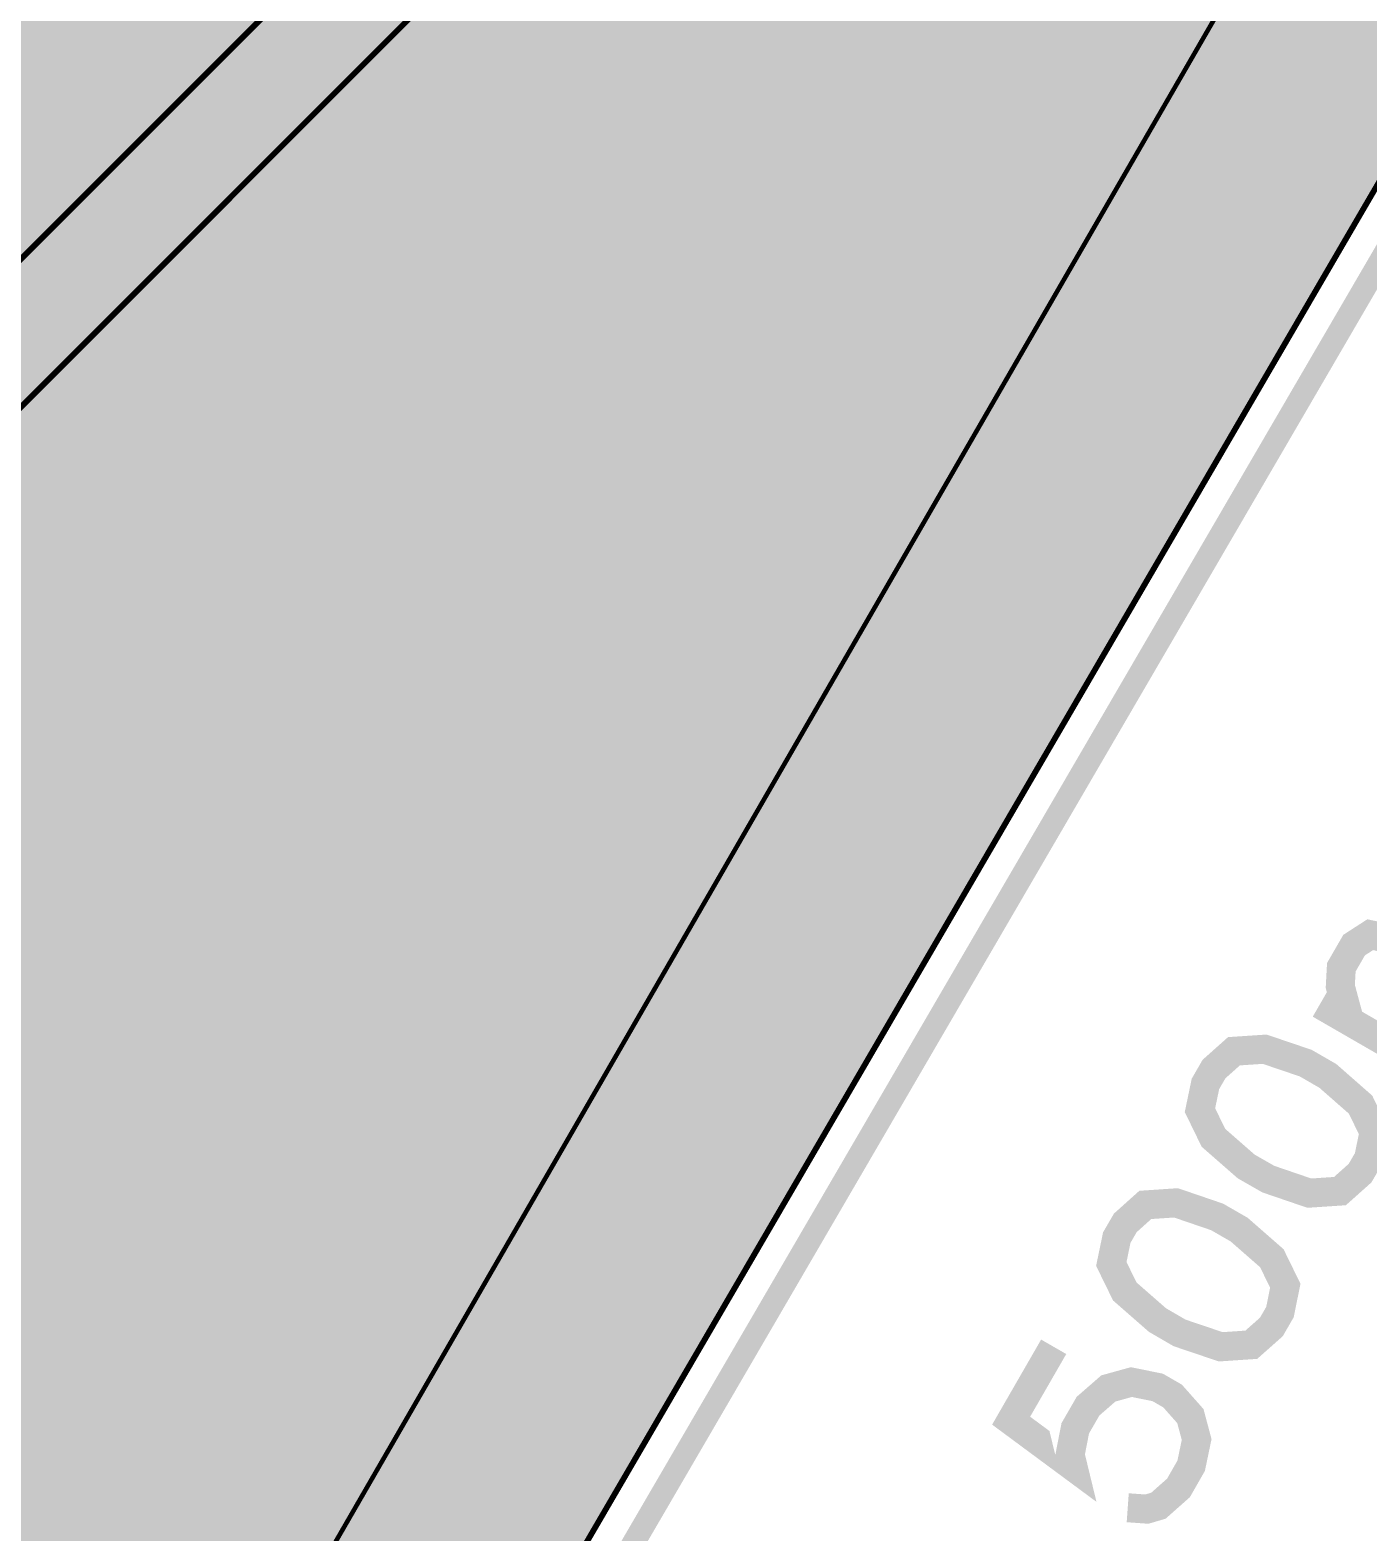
# Model space of a CAD drawing. Header units: millimetres. Extents: x 128 to 251, y -73 to 33.
# Drawn here: x 222.32 to 234.05, y -35.28 to -22.12 of the extents above; entities that cross this region are included whole.
import ezdxf

# ---------------------------------------------------------------- set-up
doc = ezdxf.new("R2010")
doc.units = ezdxf.units.MM
doc.header["$MEASUREMENT"] = 0
for name, color, linetype, true_color in [('Board-Outline-Layer', 7, 'Continuous', 0xff00ff), ('Bottom-Layer', 7, 'Continuous', 0x0000ff), ('Bottom-Silkscreen-Layer', 7, 'Continuous', 0x66cc33), ('Document-Layer', 7, 'Continuous', 0xffffff), ('F.Courtyard', 7, 'Continuous', 0x022880), ('Top-Layer', 7, 'Continuous', 0xff0000), ('Top-Silkscreen-Layer', 7, 'Continuous', 0xffcc00)]:
    doc.layers.add(name, color=color, linetype=linetype, true_color=true_color)

msp = doc.modelspace()

# ---------------------------------------------------------------- hatches: boundary and pattern name
at = {"layer": 'Bottom-Layer'}
msp.add_hatch(color=256, dxfattribs=at).paths.add_polyline_path([(139.908, 21.105), (140.301, 21.105), (139.878, 20.881), (139.56, 20.524), (139.385, 20.08), (139.375, 19.602), (139.531, 19.15), (139.833, 18.78), (140.246, 18.538), (140.716, 18.454), (141.187, 18.538), (141.599, 18.78), (141.902, 19.15), (142.058, 19.602), (142.048, 20.08), (141.873, 20.524), (141.554, 20.881), (141.132, 21.105), (163.541, 21.105), (163.584, 21.107), (163.626, 21.115), (163.864, 21.098), (164.047, 20.945), (164.108, 20.714), (164.107, 20.705), (164.107, 20.695), (164.107, 15.941), (164.15, 15.447), (164.358, 14.996), (164.707, 14.641), (165.154, 14.426), (165.648, 14.374), (166.475, 14.374), (166.293, 14.159), (166.228, 13.885), (166.228, 12.785), (166.31, 12.481), (166.532, 12.258), (166.836, 12.177), (167.936, 12.177), (168.24, 12.258), (168.463, 12.481), (168.544, 12.785), (168.544, 13.885), (168.479, 14.159), (168.298, 14.374), (185.166, 14.376), (185.189, 14.374), (185.213, 14.374), (185.291, 14.376), (185.771, 14.283), (186.183, 14.018), (186.468, 13.621), (186.586, 13.147), (186.586, 10.433), (186.577, 9.929), (186.723, 9.445), (187.009, 9.03), (187.408, 8.722), (187.883, 8.55), (188.387, 8.532), (203.241, 8.641), (202.829, 8.401), (202.526, 8.035), (202.368, 7.586), (202.375, 7.11), (202.545, 6.665), (202.858, 6.307), (203.276, 6.079), (203.747, 6.008), (204.213, 6.105), (204.617, 6.356), (204.909, 6.732), (205.054, 7.185), (205.034, 7.66), (204.851, 8.1), (204.528, 8.449), (204.104, 8.665), (204.634, 8.898), (205.079, 9.268), (205.405, 9.747), (205.585, 10.297), (205.589, 10.327), (205.59, 10.358), (205.591, 13.287), (205.714, 13.592), (205.933, 13.837), (206.223, 13.993), (230.64, 13.993), (230.657, 13.993), (230.674, 13.995), (231.034, 13.948), (231.338, 13.746), (231.522, 13.432), (231.549, 13.07), (231.545, 13.043), (231.544, 13.017), (231.544, -4.89), (231.561, -5.618), (231.753, -6.32), (232.11, -6.955), (232.609, -7.485), (233.221, -7.879), (236.511, -9.687), (236.878, -10.054), (236.878, -18.76), (220.036, -47.654), (220, -47.741), (219.987, -47.835), (219.987, -49.818), (205.252, -65.512), (204.899, -65.718), (204.522, -65.877), (204.798, -65.5), (204.931, -65.051), (204.903, -64.585), (204.719, -64.155), (204.399, -63.813), (203.983, -63.6), (203.519, -63.54), (203.063, -63.642), (202.668, -63.892), (202.381, -64.262), (202.237, -64.706), (202.252, -65.174), (202.424, -65.608), (202.734, -65.959), (202.032, -65.693), (201.412, -65.269), (190.417, -54.469), (189.885, -54.039), (189.272, -53.734), (188.608, -53.57), (187.924, -53.554), (187.252, -53.686), (186.626, -53.961), (186.074, -54.365), (186.07, -54.368), (186.067, -54.372), (179.529, -60.687), (178.91, -61.051), (178.228, -61.276), (177.513, -61.353), (176.799, -61.277), (176.116, -61.053), (175.496, -60.689), (163.679, -48.655), (163.279, -48.335), (162.795, -48.168), (162.283, -48.173), (161.802, -48.349), (161.408, -48.677), (161.394, -48.695), (161.382, -48.713), (159.334, -51.863), (159.102, -52.068), (158.808, -52.169), (158.498, -52.15), (158.218, -52.014), (158.204, -52.004), (158.19, -51.995), (143.718, -43.141), (143.28, -42.7), (142.939, -42.181), (142.708, -41.604), (142.597, -40.993), (142.597, -40.989), (142.597, -40.985), (141.856, -33.79), (142.235, -34.091), (142.696, -34.239), (143.179, -34.217), (143.624, -34.026), (143.974, -33.692), (144.184, -33.256), (144.228, -32.774), (144.1, -32.307), (143.817, -31.914), (143.414, -31.646), (142.942, -31.537), (142.462, -31.599), (142.035, -31.826), (141.714, -32.189), (141.714, -31.591), (141.709, -30.467), (141.709, -2.111), (141.701, -2.033), (141.676, -1.959), (141.427, -1.592), (141.077, -1.321), (140.661, -1.172), (140.629, -1.168), (140.597, -1.166), (139.838, -1.166), (139.818, -1.167), (139.797, -1.168), (139.527, -1.118), (139.336, -0.921), (139.292, -0.649), (139.295, -0.624), (139.296, -0.598), (139.293, 20.608), (139.376, 20.878), (139.588, 21.063), (139.867, 21.107), (139.887, 21.106)])
at = {"layer": 'Bottom-Silkscreen-Layer'}
for points in [[(222.522, -17.078), (222.551, -17.087), (222.604, -17.104), (222.657, -17.122), (222.712, -17.155), (222.767, -17.189), (222.817, -17.235), (222.866, -17.281), (222.898, -17.329), (222.929, -17.377), (222.949, -17.425), (222.969, -17.473), (222.98, -17.514), (222.991, -17.556), (222.991, -17.622), (222.991, -17.687), (222.971, -17.754), (222.951, -17.822), (222.92, -17.879), (222.889, -17.936), (222.812, -18.006), (222.735, -18.077), (222.677, -18.106), (222.619, -18.136), (222.611, -18.145), (222.604, -18.154), (222.604, -18.654), (222.604, -19.155), (222.626, -19.162), (222.648, -19.169), (222.706, -19.175), (222.764, -19.181), (222.86, -19.199), (222.957, -19.217), (223.025, -19.234), (223.092, -19.251), (223.16, -19.272), (223.228, -19.293), (223.28, -19.311), (223.332, -19.33), (223.377, -19.348), (223.421, -19.365), (223.474, -19.389), (223.527, -19.413), (223.585, -19.442), (223.643, -19.471), (223.723, -19.518), (223.803, -19.564), (223.868, -19.61), (223.933, -19.655), (223.991, -19.701), (224.049, -19.747), (224.108, -19.798), (224.166, -19.849), (224.234, -19.919), (224.303, -19.988), (224.37, -20.071), (224.438, -20.154), (224.456, -20.182), (224.474, -20.21), (224.498, -20.219), (224.523, -20.228), (224.62, -20.246), (224.717, -20.264), (224.758, -20.273), (224.799, -20.281), (224.84, -20.289), (224.881, -20.297), (224.927, -20.307), (224.973, -20.316), (225.014, -20.324), (225.055, -20.333), (225.108, -20.343), (225.161, -20.353), (225.205, -20.361), (225.248, -20.37), (225.289, -20.378), (225.331, -20.386), (225.372, -20.394), (225.413, -20.403), (225.683, -20.456), (225.954, -20.509), (225.993, -20.517), (226.032, -20.524), (226.077, -20.534), (226.123, -20.543), (226.164, -20.551), (226.206, -20.56), (226.235, -20.565), (226.264, -20.57), (226.305, -20.579), (226.346, -20.587), (226.387, -20.595), (226.428, -20.603), (226.457, -20.609), (226.486, -20.614), (226.527, -20.622), (226.568, -20.63), (226.609, -20.639), (226.65, -20.647), (226.921, -20.7), (227.192, -20.753), (227.235, -20.762), (227.279, -20.771), (227.322, -20.78), (227.366, -20.789), (227.404, -20.797), (227.443, -20.804), (227.477, -20.81), (227.511, -20.816), (227.545, -20.823), (227.579, -20.83), (227.632, -20.84), (227.685, -20.851), (227.726, -20.859), (227.767, -20.866), (227.811, -20.875), (227.854, -20.884), (227.895, -20.892), (227.936, -20.9), (227.965, -20.906), (227.994, -20.911), (228.038, -20.92), (228.081, -20.929), (228.125, -20.937), (228.168, -20.946), (228.207, -20.954), (228.246, -20.962), (228.516, -21.015), (228.787, -21.068), (228.828, -21.076), (228.869, -21.085), (228.91, -21.093), (228.951, -21.101), (229.005, -21.111), (229.058, -21.121), (229.088, -21.129), (229.117, -21.137), (229.135, -21.137), (229.153, -21.137), (229.183, -21.145), (229.213, -21.153), (229.263, -21.163), (229.314, -21.172), (229.362, -21.182), (229.411, -21.193), (229.411, -21.199), (229.411, -21.205), (229.336, -21.223), (229.261, -21.241), (228.98, -21.303), (228.7, -21.365), (228.664, -21.373), (228.628, -21.382), (228.589, -21.39), (228.55, -21.399), (228.514, -21.408), (228.478, -21.416), (228.12, -21.495), (227.762, -21.574), (227.724, -21.584), (227.685, -21.593), (227.651, -21.6), (227.617, -21.608), (227.361, -21.665), (227.105, -21.721), (226.766, -21.796), (226.428, -21.871), (226.392, -21.88), (226.355, -21.888), (226.319, -21.896), (226.283, -21.904), (226.244, -21.913), (226.206, -21.923), (225.848, -22.002), (225.49, -22.081), (225.454, -22.089), (225.418, -22.098), (225.381, -22.106), (225.345, -22.115), (225.224, -22.141), (225.103, -22.167), (224.77, -22.242), (224.436, -22.317), (224.398, -22.325), (224.359, -22.332), (224.257, -22.355), (224.156, -22.378), (224.122, -22.386), (224.088, -22.393), (224.049, -22.403), (224.011, -22.412), (223.653, -22.491), (223.295, -22.57), (223.261, -22.578), (223.228, -22.586), (223.179, -22.596), (223.131, -22.607), (223.102, -22.614), (223.073, -22.622), (222.952, -22.647), (222.831, -22.673), (222.728, -22.696), (222.624, -22.719), (222.539, -22.732), (222.454, -22.744), (222.309, -22.75), (222.164, -22.755), (222.05, -22.745), (221.936, -22.735), (221.842, -22.718), (221.748, -22.701), (221.714, -22.692), (221.681, -22.682), (221.642, -22.675), (221.603, -22.667), (221.449, -22.631), (221.294, -22.594), (221.258, -22.586), (221.221, -22.578), (221.185, -22.57), (221.149, -22.563), (220.999, -22.527), (220.849, -22.492), (220.694, -22.456), (220.54, -22.419), (220.506, -22.412), (220.472, -22.405), (220.433, -22.395), (220.395, -22.386), (220.356, -22.378), (220.317, -22.37), (220.24, -22.351), (220.163, -22.332), (220.129, -22.325), (220.095, -22.318), (219.943, -22.282), (219.79, -22.246), (219.638, -22.21), (219.486, -22.174), (219.452, -22.167), (219.418, -22.161), (219.263, -22.124), (219.109, -22.088), (219.07, -22.08), (219.031, -22.072), (218.973, -22.058), (218.915, -22.044), (218.785, -22.014), (218.654, -21.983), (218.466, -21.939), (218.277, -21.895), (218.243, -21.887), (218.21, -21.879), (218.171, -21.871), (218.132, -21.863), (218.055, -21.845), (217.978, -21.826), (217.944, -21.819), (217.91, -21.812), (217.741, -21.772), (217.571, -21.732), (217.397, -21.691), (217.223, -21.651), (217.19, -21.644), (217.156, -21.637), (216.948, -21.588), (216.74, -21.54), (216.605, -21.508), (216.469, -21.476), (216.281, -21.433), (216.092, -21.389), (216.056, -21.381), (216.02, -21.373), (215.983, -21.365), (215.947, -21.357), (215.87, -21.338), (215.792, -21.319), (215.759, -21.312), (215.725, -21.306), (215.517, -21.257), (215.309, -21.208), (215.252, -21.194), (215.195, -21.181), (215.191, -21.177), (215.186, -21.173), (215.193, -21.164), (215.199, -21.155), (215.221, -21.155), (215.243, -21.155), (215.271, -21.147), (215.299, -21.139), (215.357, -21.129), (215.415, -21.118), (215.459, -21.11), (215.502, -21.101), (215.546, -21.092), (215.589, -21.083), (215.628, -21.076), (215.667, -21.068), (215.937, -21.015), (216.208, -20.962), (216.247, -20.954), (216.286, -20.946), (216.329, -20.937), (216.373, -20.929), (216.421, -20.919), (216.469, -20.909), (216.51, -20.901), (216.551, -20.893), (216.593, -20.884), (216.634, -20.876), (216.687, -20.866), (216.74, -20.856), (216.779, -20.849), (216.817, -20.841), (216.863, -20.832), (216.909, -20.823), (216.95, -20.814), (216.991, -20.806), (217.262, -20.753), (217.533, -20.7), (217.574, -20.691), (217.615, -20.683), (217.656, -20.675), (217.697, -20.666), (217.75, -20.656), (217.804, -20.647), (217.833, -20.639), (217.863, -20.63), (217.881, -20.63), (217.899, -20.63), (217.929, -20.622), (217.958, -20.614), (218.011, -20.605), (218.065, -20.595), (218.106, -20.586), (218.147, -20.578), (218.188, -20.57), (218.229, -20.561), (218.5, -20.508), (218.77, -20.455), (218.811, -20.447), (218.853, -20.438), (218.899, -20.429), (218.944, -20.42), (218.983, -20.412), (219.022, -20.405), (219.08, -20.394), (219.138, -20.384), (219.167, -20.377), (219.196, -20.37), (219.254, -20.36), (219.312, -20.35), (219.342, -20.342), (219.371, -20.333), (219.389, -20.333), (219.407, -20.333), (219.437, -20.325), (219.467, -20.317), (219.52, -20.308), (219.573, -20.298), (219.616, -20.289), (219.66, -20.28), (219.694, -20.273), (219.728, -20.266), (220.012, -20.21), (220.297, -20.154), (220.336, -20.108), (220.375, -20.061), (220.438, -19.99), (220.5, -19.919), (220.617, -19.813), (220.733, -19.708), (220.815, -19.648), (220.897, -19.589), (221.009, -19.523), (221.12, -19.456), (221.236, -19.403), (221.352, -19.35), (221.395, -19.334), (221.438, -19.317), (221.501, -19.296), (221.565, -19.275), (221.603, -19.263), (221.642, -19.251), (221.714, -19.234), (221.787, -19.217), (221.884, -19.199), (221.98, -19.182), (222.034, -19.176), (222.087, -19.17), (222.109, -19.162), (222.13, -19.155), (222.128, -18.647), (222.125, -18.139), (222.078, -18.116), (222.032, -18.093), (221.977, -18.054), (221.923, -18.014), (221.882, -17.966), (221.842, -17.918), (221.818, -17.875), (221.794, -17.831), (221.777, -17.787), (221.76, -17.744), (221.755, -17.646), (221.751, -17.548), (221.762, -17.506), (221.773, -17.464), (221.794, -17.416), (221.814, -17.368), (221.857, -17.309), (221.899, -17.251), (221.959, -17.202), (222.019, -17.153), (222.087, -17.123), (222.154, -17.093), (222.21, -17.08), (222.267, -17.067), (222.38, -17.068), (222.493, -17.069)], [(229.488, -23.538), (229.488, -25.617), (229.478, -25.685), (229.468, -25.753), (229.458, -25.797), (229.449, -25.841), (229.428, -25.902), (229.407, -25.963), (229.374, -26.02), (229.341, -26.077), (229.315, -26.108), (229.29, -26.139), (229.261, -26.169), (229.232, -26.199), (229.183, -26.235), (229.135, -26.271), (229.082, -26.297), (229.029, -26.323), (228.976, -26.341), (228.922, -26.358), (228.768, -26.403), (228.613, -26.448), (228.478, -26.488), (228.342, -26.529), (228.251, -26.533), (228.159, -26.537), (228.105, -26.518), (228.051, -26.5), (228.006, -26.459), (227.961, -26.419), (227.933, -26.366), (227.905, -26.312), (227.895, -26.273), (227.884, -26.234), (227.872, -26.19), (227.86, -26.146), (227.857, -24.351), (227.853, -22.556), (227.863, -22.425), (227.873, -22.294), (227.888, -22.229), (227.904, -22.163), (227.918, -22.124), (227.933, -22.085), (227.958, -22.037), (227.983, -21.989), (228.019, -21.94), (228.055, -21.892), (228.119, -21.838), (228.183, -21.784), (228.263, -21.75), (228.342, -21.716), (228.444, -21.692), (228.545, -21.668), (228.579, -21.661), (228.613, -21.654), (228.768, -21.618), (228.922, -21.581), (228.961, -21.573), (229, -21.566), (229.232, -21.513), (229.464, -21.46), (229.476, -21.46), (229.488, -21.46)], [(227.525, -21.922), (227.535, -21.94), (227.535, -24.346), (227.535, -26.753), (227.513, -26.765), (227.492, -26.778), (227.303, -26.832), (227.114, -26.886), (227.061, -26.903), (227.007, -26.919), (226.991, -26.919), (226.974, -26.919), (226.974, -25.854), (226.974, -24.789), (226.965, -24.784), (226.955, -24.779), (226.88, -24.797), (226.805, -24.816), (226.766, -24.827), (226.728, -24.838), (226.689, -24.848), (226.65, -24.858), (226.587, -24.874), (226.525, -24.891), (226.479, -24.901), (226.433, -24.91), (226.379, -24.91), (226.325, -24.91), (226.273, -24.897), (226.222, -24.883), (226.183, -24.858), (226.144, -24.833), (226.105, -24.78), (226.065, -24.728), (226.065, -24.716), (226.065, -24.704), (226.057, -24.696), (226.049, -24.688), (226.039, -24.653), (226.028, -24.618), (226.015, -24.574), (226.003, -24.531), (226.003, -23.644), (226.003, -22.757), (226.015, -22.705), (226.028, -22.653), (226.038, -22.618), (226.049, -22.583), (226.068, -22.531), (226.087, -22.479), (226.116, -22.431), (226.146, -22.382), (226.18, -22.342), (226.215, -22.303), (226.239, -22.281), (226.264, -22.259), (226.302, -22.232), (226.341, -22.205), (226.391, -22.182), (226.442, -22.159), (226.483, -22.147), (226.525, -22.135), (226.563, -22.126), (226.602, -22.116), (226.665, -22.102), (226.728, -22.088), (226.762, -22.081), (226.795, -22.074), (226.989, -22.028), (227.182, -21.983), (227.332, -21.949), (227.482, -21.914), (227.498, -21.91), (227.515, -21.905)], [(225.73, -22.331), (225.737, -22.337), (225.737, -24.805), (225.736, -27.273), (225.729, -27.284), (225.721, -27.295), (225.562, -27.342), (225.403, -27.388), (225.215, -27.443), (225.026, -27.498), (224.915, -27.531), (224.804, -27.564), (224.62, -27.617), (224.436, -27.67), (224.377, -27.688), (224.318, -27.706), (224.312, -27.706), (224.306, -27.706), (224.306, -27.339), (224.306, -26.973), (224.434, -26.937), (224.562, -26.901), (224.586, -26.893), (224.61, -26.886), (224.741, -26.849), (224.871, -26.813), (224.992, -26.778), (225.113, -26.742), (225.12, -26.733), (225.127, -26.723), (225.127, -26.007), (225.127, -25.29), (225.119, -25.279), (225.111, -25.267), (225.054, -25.281), (224.997, -25.296), (224.9, -25.322), (224.804, -25.348), (224.736, -25.366), (224.668, -25.384), (224.644, -25.391), (224.62, -25.398), (224.576, -25.408), (224.533, -25.419), (224.509, -25.426), (224.485, -25.433), (224.429, -25.448), (224.373, -25.462), (224.359, -25.458), (224.344, -25.453), (224.344, -25.1), (224.344, -24.747), (224.358, -24.737), (224.371, -24.727), (224.457, -24.705), (224.543, -24.683), (224.581, -24.674), (224.62, -24.664), (224.644, -24.657), (224.668, -24.65), (224.712, -24.64), (224.755, -24.629), (224.789, -24.62), (224.823, -24.611), (224.847, -24.604), (224.871, -24.598), (224.987, -24.569), (225.103, -24.541), (225.115, -24.528), (225.128, -24.514), (225.127, -23.863), (225.127, -23.212), (225.12, -23.201), (225.112, -23.19), (225.001, -23.216), (224.891, -23.242), (224.784, -23.268), (224.678, -23.293), (224.62, -23.308), (224.562, -23.322), (224.47, -23.344), (224.378, -23.367), (224.342, -23.371), (224.305, -23.375), (224.308, -23.01), (224.311, -22.645), (224.344, -22.637), (224.378, -22.63), (224.417, -22.621), (224.456, -22.612), (224.489, -22.605), (224.523, -22.597), (224.712, -22.554), (224.9, -22.51), (225.094, -22.464), (225.287, -22.419), (225.321, -22.412), (225.355, -22.405), (225.393, -22.395), (225.432, -22.386), (225.471, -22.378), (225.509, -22.37), (225.605, -22.348), (225.7, -22.325), (225.712, -22.325), (225.724, -22.325)], [(228.845, -22.295), (228.787, -22.309), (228.695, -22.331), (228.603, -22.353), (228.57, -22.361), (228.536, -22.37), (228.502, -22.377), (228.468, -22.384), (228.449, -22.391), (228.429, -22.398), (228.422, -22.407), (228.415, -22.417), (228.415, -24.098), (228.415, -25.78), (228.423, -25.791), (228.431, -25.802), (228.6, -25.754), (228.768, -25.706), (228.821, -25.692), (228.874, -25.677), (228.901, -25.668), (228.927, -25.66), (228.927, -23.97), (228.927, -22.281), (228.915, -22.281), (228.902, -22.281)], [(224.031, -22.721), (224.035, -22.731), (224.033, -25.26), (224.03, -27.789), (223.822, -27.851), (223.614, -27.912), (223.563, -27.927), (223.511, -27.941), (223.497, -27.941), (223.484, -27.941), (223.481, -25.764), (223.479, -23.587), (223.46, -23.589), (223.44, -23.59), (223.363, -23.609), (223.286, -23.628), (223.252, -23.635), (223.218, -23.643), (223.147, -23.659), (223.077, -23.675), (223.068, -23.688), (223.059, -23.701), (223.059, -25.887), (223.058, -28.073), (223.037, -28.081), (223.015, -28.089), (222.797, -28.151), (222.58, -28.213), (222.558, -28.221), (222.535, -28.23), (222.521, -28.23), (222.507, -28.23), (222.507, -25.93), (222.508, -23.631), (222.521, -23.557), (222.535, -23.482), (222.545, -23.443), (222.555, -23.404), (222.574, -23.354), (222.593, -23.304), (222.61, -23.271), (222.627, -23.238), (222.661, -23.19), (222.695, -23.142), (222.739, -23.099), (222.783, -23.056), (222.84, -23.022), (222.896, -22.987), (222.953, -22.966), (223.01, -22.945), (223.124, -22.919), (223.237, -22.892), (223.276, -22.884), (223.315, -22.877), (223.392, -22.858), (223.469, -22.839), (223.503, -22.832), (223.537, -22.825), (223.782, -22.768), (224.027, -22.711)], [(226.824, -22.779), (226.718, -22.805), (226.65, -22.82), (226.583, -22.835), (226.566, -22.848), (226.549, -22.861), (226.549, -23.506), (226.549, -24.151), (226.564, -24.156), (226.579, -24.162), (226.615, -24.152), (226.65, -24.142), (226.791, -24.107), (226.931, -24.071), (226.952, -24.063), (226.974, -24.055), (226.974, -23.404), (226.974, -22.753), (226.952, -22.753), (226.931, -22.753)], [(229.309, -26.494), (229.358, -26.515), (229.378, -26.536), (229.398, -26.557), (229.42, -26.591), (229.442, -26.624), (229.463, -26.687), (229.483, -26.749), (229.486, -27.339), (229.489, -27.928), (229.478, -28.024), (229.467, -28.12), (229.449, -28.189), (229.43, -28.258), (229.4, -28.311), (229.37, -28.365), (229.338, -28.4), (229.307, -28.435), (229.289, -28.453), (229.271, -28.47), (229.111, -28.597), (228.951, -28.723), (228.947, -28.728), (228.942, -28.732), (228.839, -28.813), (228.737, -28.894), (228.73, -28.948), (228.724, -29.001), (228.724, -29.377), (228.725, -29.754), (228.733, -29.766), (228.742, -29.779), (228.813, -29.755), (228.884, -29.731), (228.951, -29.707), (229.019, -29.683), (229.022, -29.254), (229.024, -28.826), (229.036, -28.817), (229.048, -28.809), (229.121, -28.786), (229.193, -28.763), (229.246, -28.746), (229.3, -28.729), (229.381, -28.702), (229.462, -28.675), (229.475, -28.675), (229.488, -28.675), (229.488, -29.171), (229.488, -29.667), (229.473, -29.744), (229.458, -29.822), (229.434, -29.887), (229.41, -29.951), (229.39, -29.983), (229.371, -30.014), (229.347, -30.046), (229.324, -30.077), (229.278, -30.12), (229.232, -30.163), (229.183, -30.191), (229.134, -30.219), (229.091, -30.237), (229.048, -30.254), (228.98, -30.278), (228.913, -30.302), (228.773, -30.35), (228.632, -30.398), (228.545, -30.399), (228.458, -30.4), (228.429, -30.385), (228.4, -30.371), (228.37, -30.342), (228.339, -30.313), (228.318, -30.275), (228.296, -30.237), (228.287, -30.201), (228.278, -30.164), (228.269, -30.086), (228.259, -30.007), (228.263, -29.435), (228.268, -28.863), (228.279, -28.824), (228.291, -28.784), (228.302, -28.749), (228.312, -28.714), (228.331, -28.675), (228.351, -28.636), (228.387, -28.588), (228.422, -28.54), (228.484, -28.487), (228.545, -28.434), (228.773, -28.258), (229.001, -28.082), (229.012, -28.06), (229.024, -28.037), (229.024, -27.565), (229.024, -27.094), (229.004, -27.094), (228.983, -27.094), (228.866, -27.13), (228.748, -27.166), (228.739, -27.174), (228.729, -27.182), (228.724, -27.621), (228.719, -28.059), (228.686, -28.07), (228.652, -28.08), (228.483, -28.134), (228.313, -28.188), (228.289, -28.189), (228.265, -28.19), (228.265, -27.658), (228.265, -27.125), (228.278, -27.072), (228.29, -27.02), (228.31, -26.963), (228.33, -26.906), (228.358, -26.858), (228.386, -26.81), (228.428, -26.764), (228.47, -26.718), (228.52, -26.684), (228.57, -26.65), (228.62, -26.628), (228.671, -26.606), (228.855, -26.553), (229.038, -26.499), (229.063, -26.49), (229.087, -26.481), (229.174, -26.477), (229.261, -26.473)], [(227.782, -26.914), (227.82, -26.924), (227.851, -26.939), (227.881, -26.954), (227.907, -26.982), (227.934, -27.01), (227.955, -27.055), (227.977, -27.099), (227.988, -27.133), (227.998, -27.168), (228.008, -27.238), (228.019, -27.308), (228.018, -28.95), (228.018, -30.592), (228.011, -30.603), (228.004, -30.613), (227.927, -30.641), (227.849, -30.669), (227.777, -30.693), (227.704, -30.717), (227.637, -30.74), (227.569, -30.763), (227.557, -30.763), (227.545, -30.763), (227.545, -29.937), (227.545, -29.112), (227.533, -29.112), (227.52, -29.112), (227.491, -29.12), (227.463, -29.128), (227.366, -29.159), (227.269, -29.19), (227.257, -29.205), (227.245, -29.22), (227.245, -30.048), (227.245, -30.877), (227.228, -30.882), (227.211, -30.887), (227.192, -30.894), (227.172, -30.901), (227.09, -30.929), (227.008, -30.957), (226.986, -30.964), (226.965, -30.972), (226.943, -30.98), (226.921, -30.988), (226.866, -31.007), (226.81, -31.027), (226.795, -31.022), (226.781, -31.017), (226.781, -29.347), (226.781, -27.678), (226.792, -27.594), (226.802, -27.509), (226.821, -27.444), (226.84, -27.378), (226.879, -27.304), (226.919, -27.23), (226.993, -27.163), (227.066, -27.097), (227.129, -27.071), (227.192, -27.044), (227.308, -27.009), (227.424, -26.974), (227.506, -26.95), (227.588, -26.927), (227.641, -26.915), (227.695, -26.903), (227.719, -26.903), (227.743, -26.904)], [(226.535, -27.254), (226.54, -27.265), (226.536, -28.994), (226.533, -30.723), (226.518, -30.776), (226.503, -30.828), (226.486, -30.881), (226.47, -30.933), (226.43, -31.003), (226.39, -31.073), (226.317, -31.138), (226.244, -31.204), (226.177, -31.236), (226.109, -31.267), (225.925, -31.33), (225.741, -31.393), (225.664, -31.419), (225.587, -31.446), (225.567, -31.453), (225.548, -31.46), (225.447, -31.496), (225.345, -31.531), (225.328, -31.531), (225.311, -31.531), (225.314, -29.564), (225.316, -27.597), (225.529, -27.534), (225.741, -27.47), (225.758, -27.47), (225.775, -27.47), (225.778, -29.118), (225.78, -30.767), (225.799, -30.765), (225.819, -30.762), (225.87, -30.745), (225.92, -30.728), (225.976, -30.71), (226.032, -30.691), (226.046, -30.685), (226.061, -30.678), (226.063, -29.03), (226.065, -27.383), (226.084, -27.374), (226.102, -27.365), (226.31, -27.304), (226.517, -27.243), (226.523, -27.243), (226.53, -27.243)], [(227.395, -27.576), (227.272, -27.612), (227.259, -27.625), (227.245, -27.637), (227.245, -28.103), (227.245, -28.569), (227.251, -28.583), (227.257, -28.597), (227.267, -28.597), (227.277, -28.597), (227.36, -28.57), (227.443, -28.543), (227.494, -28.525), (227.545, -28.507), (227.545, -28.029), (227.545, -27.551), (227.538, -27.545), (227.532, -27.54), (227.525, -27.54), (227.517, -27.54)], [(224.817, -27.785), (224.86, -27.793), (224.897, -27.815), (224.934, -27.837), (224.967, -27.878), (225.001, -27.92), (225.02, -27.976), (225.04, -28.033), (225.05, -28.101), (225.06, -28.17), (225.06, -29.656), (225.059, -31.143), (225.045, -31.23), (225.031, -31.317), (225.013, -31.375), (224.994, -31.434), (224.964, -31.491), (224.933, -31.548), (224.898, -31.59), (224.863, -31.632), (224.82, -31.668), (224.776, -31.704), (224.726, -31.732), (224.675, -31.76), (224.488, -31.825), (224.301, -31.891), (224.272, -31.9), (224.243, -31.908), (224.192, -31.921), (224.14, -31.933), (224.117, -31.933), (224.093, -31.933), (224.048, -31.922), (224.003, -31.911), (223.962, -31.878), (223.92, -31.845), (223.894, -31.798), (223.869, -31.751), (223.86, -31.717), (223.85, -31.684), (223.837, -31.579), (223.823, -31.475), (223.822, -30.95), (223.822, -30.425), (223.834, -30.412), (223.846, -30.398), (223.866, -30.393), (223.885, -30.389), (223.967, -30.361), (224.049, -30.333), (224.074, -30.326), (224.098, -30.319), (224.191, -30.288), (224.285, -30.257), (224.29, -30.263), (224.296, -30.268), (224.296, -30.764), (224.296, -31.26), (224.304, -31.264), (224.312, -31.269), (224.379, -31.246), (224.446, -31.224), (224.514, -31.202), (224.581, -31.179), (224.588, -31.17), (224.595, -31.16), (224.596, -29.799), (224.596, -28.439), (224.583, -28.434), (224.569, -28.43), (224.512, -28.448), (224.456, -28.466), (224.382, -28.488), (224.308, -28.509), (224.302, -28.523), (224.296, -28.537), (224.296, -29.029), (224.296, -29.52), (224.245, -29.538), (224.195, -29.556), (224.112, -29.582), (224.03, -29.608), (223.94, -29.636), (223.85, -29.663), (223.836, -29.659), (223.822, -29.654), (223.822, -29.136), (223.822, -28.618), (223.832, -28.522), (223.842, -28.426), (223.853, -28.378), (223.863, -28.33), (223.883, -28.278), (223.902, -28.225), (223.931, -28.173), (223.959, -28.12), (224, -28.073), (224.04, -28.026), (224.093, -27.99), (224.147, -27.955), (224.19, -27.935), (224.233, -27.916), (224.441, -27.855), (224.649, -27.794), (224.706, -27.785), (224.764, -27.775), (224.769, -27.776), (224.775, -27.777)], [(223.581, -30.125), (223.581, -32.134), (223.544, -32.149), (223.508, -32.163), (223.489, -32.169), (223.469, -32.176), (223.387, -32.204), (223.305, -32.232), (223.286, -32.239), (223.266, -32.246), (223.189, -32.272), (223.112, -32.299), (222.981, -32.344), (222.851, -32.389), (222.773, -32.415), (222.696, -32.441), (222.677, -32.449), (222.657, -32.456), (222.577, -32.483), (222.497, -32.51), (222.488, -32.505), (222.478, -32.5), (222.478, -32.201), (222.479, -31.903), (222.486, -31.893), (222.493, -31.883), (222.59, -31.85), (222.686, -31.818), (222.749, -31.796), (222.812, -31.774), (222.865, -31.757), (222.918, -31.739), (222.938, -31.732), (222.957, -31.725), (223.009, -31.707), (223.061, -31.689), (223.073, -31.689), (223.084, -31.689), (223.101, -31.673), (223.117, -31.657), (223.114, -31.098), (223.112, -30.54), (223.097, -30.541), (223.083, -30.542), (222.971, -30.579), (222.86, -30.615), (222.817, -30.628), (222.773, -30.641), (222.754, -30.649), (222.735, -30.656), (222.701, -30.667), (222.667, -30.677), (222.648, -30.684), (222.628, -30.692), (222.567, -30.71), (222.506, -30.729), (222.492, -30.724), (222.478, -30.72), (222.481, -30.416), (222.483, -30.112), (222.508, -30.101), (222.533, -30.091), (222.701, -30.037), (222.87, -29.984), (222.923, -29.968), (222.976, -29.952), (223.034, -29.933), (223.092, -29.914), (223.104, -29.905), (223.116, -29.896), (223.116, -29.391), (223.116, -28.886), (223.107, -28.881), (223.098, -28.875), (222.81, -28.963), (222.522, -29.051), (222.505, -29.051), (222.488, -29.051), (222.488, -28.74), (222.488, -28.43), (222.5, -28.427), (222.512, -28.424), (222.83, -28.33), (223.147, -28.237), (223.335, -28.181), (223.524, -28.126), (223.552, -28.12), (223.581, -28.115)]]:
    msp.add_hatch(color=256, dxfattribs=at).paths.add_polyline_path(points)
at = {"layer": 'Top-Layer'}
for points in [[(139.908, 21.105), (140.301, 21.105), (139.878, 20.881), (139.56, 20.524), (139.385, 20.08), (139.375, 19.602), (139.531, 19.15), (139.833, 18.78), (140.246, 18.538), (140.716, 18.454), (141.187, 18.538), (141.599, 18.78), (141.902, 19.15), (142.058, 19.602), (142.048, 20.08), (141.873, 20.524), (141.554, 20.881), (141.132, 21.105), (163.541, 21.105), (163.584, 21.107), (163.626, 21.115), (163.864, 21.098), (164.047, 20.945), (164.108, 20.714), (164.107, 20.705), (164.107, 20.695), (164.107, 15.941), (164.15, 15.447), (164.358, 14.996), (164.707, 14.641), (165.154, 14.426), (165.648, 14.374), (166.475, 14.374), (166.293, 14.159), (166.228, 13.885), (166.228, 12.825), (162.744, 9.341), (162.645, 9.192), (162.61, 9.017), (162.61, 0.86), (162.441, 0.597), (162.412, 0.286), (162.528, -0.004), (162.765, -0.208), (163.068, -0.282), (163.372, -0.208), (163.608, -0.004), (163.725, 0.286), (163.695, 0.597), (163.526, 0.86), (163.526, 8.827), (166.876, 12.177), (167.936, 12.177), (168.24, 12.258), (168.463, 12.481), (168.544, 12.785), (168.544, 12.877), (178.246, 12.877), (184.334, 6.788), (184.483, 6.689), (184.658, 6.654), (196.026, 6.654), (198.304, 4.375), (198.453, 4.276), (198.628, 4.241), (205.359, 4.241), (205.535, 4.276), (205.683, 4.375), (207.2, 5.892), (208.002, 5.892), (208.263, 5.498), (208.656, 5.234), (209.119, 5.142), (211.019, 5.142), (211.482, 5.234), (211.874, 5.496), (212.136, 5.888), (212.228, 6.35), (212.136, 6.812), (211.874, 7.204), (211.482, 7.466), (211.019, 7.558), (209.119, 7.558), (208.656, 7.466), (208.263, 7.202), (208.002, 6.808), (207.01, 6.808), (206.835, 6.773), (206.686, 6.674), (205.17, 5.157), (198.818, 5.157), (196.539, 7.436), (196.391, 7.535), (196.215, 7.57), (184.848, 7.57), (178.759, 13.659), (178.611, 13.758), (178.435, 13.793), (168.544, 13.793), (168.544, 13.885), (168.479, 14.159), (168.298, 14.374), (185.166, 14.376), (185.189, 14.374), (185.213, 14.374), (185.291, 14.376), (185.771, 14.283), (186.183, 14.018), (186.468, 13.621), (186.586, 13.147), (186.586, 10.433), (186.577, 9.929), (186.723, 9.445), (187.009, 9.03), (187.408, 8.722), (187.883, 8.55), (188.387, 8.532), (203.241, 8.641), (202.829, 8.401), (202.526, 8.035), (202.368, 7.586), (202.375, 7.11), (202.545, 6.665), (202.858, 6.307), (203.276, 6.079), (203.747, 6.008), (204.213, 6.105), (204.617, 6.356), (204.909, 6.732), (205.054, 7.185), (205.034, 7.66), (204.851, 8.1), (204.528, 8.449), (204.104, 8.665), (204.634, 8.898), (205.079, 9.268), (205.405, 9.747), (205.585, 10.297), (205.589, 10.327), (205.59, 10.358), (205.591, 13.287), (205.714, 13.592), (205.933, 13.837), (206.223, 13.993), (230.64, 13.993), (230.657, 13.993), (230.674, 13.995), (231.034, 13.948), (231.338, 13.746), (231.522, 13.432), (231.549, 13.07), (231.545, 13.043), (231.544, 13.017), (231.544, -4.89), (231.561, -5.618), (231.753, -6.32), (232.11, -6.955), (232.609, -7.485), (233.221, -7.879), (236.511, -9.687), (236.878, -10.054), (236.878, -18.76), (220.036, -47.654), (220, -47.741), (219.987, -47.835), (219.987, -49.818), (205.252, -65.512), (204.899, -65.718), (204.522, -65.877), (204.798, -65.5), (204.931, -65.051), (204.903, -64.585), (204.719, -64.155), (204.399, -63.813), (203.983, -63.6), (203.519, -63.54), (203.063, -63.642), (202.668, -63.892), (202.381, -64.262), (202.237, -64.706), (202.252, -65.174), (202.424, -65.608), (202.734, -65.959), (202.032, -65.693), (201.412, -65.269), (190.417, -54.469), (189.885, -54.039), (189.272, -53.734), (188.608, -53.57), (187.924, -53.554), (187.252, -53.686), (186.626, -53.961), (186.074, -54.365), (186.07, -54.368), (186.067, -54.372), (179.529, -60.687), (178.91, -61.051), (178.228, -61.276), (177.513, -61.353), (176.799, -61.277), (176.116, -61.053), (175.496, -60.689), (163.679, -48.655), (163.279, -48.335), (162.795, -48.168), (162.283, -48.173), (161.802, -48.349), (161.408, -48.677), (161.394, -48.695), (161.382, -48.713), (159.334, -51.863), (159.102, -52.068), (158.808, -52.169), (158.498, -52.15), (158.218, -52.014), (158.204, -52.004), (158.19, -51.995), (143.718, -43.141), (143.28, -42.7), (142.939, -42.181), (142.708, -41.604), (142.597, -40.993), (142.597, -40.989), (142.597, -40.985), (141.856, -33.79), (142.235, -34.091), (142.696, -34.239), (143.179, -34.217), (143.624, -34.026), (143.974, -33.692), (144.184, -33.256), (144.228, -32.774), (144.1, -32.307), (143.817, -31.914), (143.414, -31.646), (142.942, -31.537), (142.462, -31.599), (142.035, -31.826), (141.714, -32.189), (141.714, -31.591), (141.709, -30.467), (141.709, -2.111), (141.701, -2.033), (141.676, -1.959), (141.427, -1.592), (141.077, -1.321), (140.661, -1.172), (140.629, -1.168), (140.597, -1.166), (139.838, -1.166), (139.818, -1.167), (139.797, -1.168), (139.527, -1.118), (139.336, -0.921), (139.292, -0.649), (139.295, -0.624), (139.296, -0.598), (139.293, 20.608), (139.376, 20.878), (139.588, 21.063), (139.867, 21.107), (139.887, 21.106)], [(230.174, -4.128), (225.228, -9.074), (225.129, -9.223), (225.094, -9.398), (225.094, -21.273), (202.966, -43.401), (202.469, -43.254), (201.951, -43.291), (201.479, -43.507), (201.113, -43.874), (185.283, -28.044), (185.216, -27.738), (185.017, -27.497), (184.73, -27.375), (184.418, -27.397), (184.151, -27.56), (183.988, -27.826), (183.966, -28.138), (184.089, -28.426), (184.33, -28.625), (184.635, -28.691), (200.87, -44.927), (201.031, -45.402), (201.343, -45.794), (201.769, -46.058), (202.259, -46.161), (202.756, -46.093), (203.2, -45.86), (203.539, -45.491), (203.733, -45.029), (203.759, -44.529), (203.614, -44.049), (225.876, -21.787), (225.976, -21.638), (226.011, -21.463), (226.011, -9.588), (230.956, -4.642), (231.056, -4.493), (231.091, -4.318), (231.091, 0.381), (231.056, 0.556), (230.956, 0.705), (230.067, 1.594), (229.919, 1.693), (229.743, 1.728), (229.387, 1.728), (229.126, 2.122), (228.733, 2.386), (228.269, 2.478), (226.369, 2.478), (225.907, 2.386), (225.515, 2.124), (225.253, 1.732), (225.161, 1.27), (225.253, 0.808), (225.515, 0.416), (225.907, 0.154), (226.369, 0.062), (228.269, 0.062), (228.733, 0.154), (229.126, 0.418), (229.387, 0.812), (229.554, 0.812), (230.174, 0.191)]]:
    msp.add_hatch(color=256, dxfattribs=at).paths.add_polyline_path(points)

# ---------------------------------------------------------------- linework, layer by layer
at = {"layer": 'Board-Outline-Layer', "const_width": 0.2}
msp.add_lwpolyline([(205.486, -65.786), (220.345, -49.96), (220.345, -47.835), (237.236, -18.857)], dxfattribs=at)
at = {"layer": 'Bottom-Layer', "const_width": 0.0508}
msp.add_lwpolyline([(206.223, 13.993), (230.64, 13.993), (230.657, 13.993), (230.674, 13.995), (231.034, 13.948), (231.338, 13.746), (231.522, 13.432), (231.549, 13.07), (231.545, 13.043), (231.544, 13.017), (231.544, -4.89), (231.561, -5.618), (231.753, -6.32), (232.11, -6.955), (232.609, -7.485), (233.221, -7.879), (236.511, -9.687), (236.878, -10.054), (236.878, -18.76), (220.036, -47.654), (220, -47.741), (219.987, -47.835), (219.987, -49.818), (205.252, -65.512)], dxfattribs=at)
at = {"layer": 'Bottom-Silkscreen-Layer', "const_width": 0.254}
for points in [[(229.488, -21.46), (229.488, -23.538), (229.488, -25.617), (229.478, -25.685), (229.468, -25.753), (229.458, -25.797), (229.449, -25.841), (229.428, -25.902), (229.407, -25.963), (229.374, -26.02), (229.341, -26.077), (229.315, -26.108), (229.29, -26.139), (229.261, -26.169), (229.232, -26.199), (229.183, -26.235), (229.135, -26.271), (229.082, -26.297), (229.029, -26.323), (228.976, -26.341), (228.922, -26.358), (228.768, -26.403), (228.613, -26.448), (228.478, -26.488), (228.342, -26.529), (228.251, -26.533), (228.159, -26.537), (228.105, -26.518), (228.051, -26.5), (228.006, -26.459), (227.961, -26.419), (227.933, -26.366), (227.905, -26.312), (227.895, -26.273), (227.884, -26.234), (227.872, -26.19), (227.86, -26.146), (227.857, -24.351), (227.853, -22.556), (227.863, -22.425), (227.873, -22.294), (227.888, -22.229), (227.904, -22.163), (227.918, -22.124), (227.933, -22.085), (227.958, -22.037), (227.983, -21.989)], [(226.206, -21.923), (225.848, -22.002), (225.49, -22.081), (225.454, -22.089), (225.418, -22.098), (225.381, -22.106), (225.345, -22.115), (225.224, -22.141), (225.103, -22.167), (224.77, -22.242), (224.436, -22.317), (224.398, -22.325), (224.359, -22.332), (224.257, -22.355), (224.156, -22.378), (224.122, -22.386), (224.088, -22.393), (224.049, -22.403), (224.011, -22.412), (223.653, -22.491), (223.295, -22.57), (223.261, -22.578), (223.228, -22.586), (223.179, -22.596), (223.131, -22.607), (223.102, -22.614), (223.073, -22.622), (222.952, -22.647), (222.831, -22.673), (222.728, -22.696), (222.624, -22.719), (222.539, -22.732), (222.454, -22.744), (222.309, -22.75), (222.164, -22.755)], [(227.535, -21.94), (227.535, -24.346), (227.535, -26.753), (227.513, -26.765), (227.492, -26.778), (227.303, -26.832), (227.114, -26.886), (227.061, -26.903), (227.007, -26.919), (226.991, -26.919), (226.974, -26.919), (226.974, -25.854), (226.974, -24.789), (226.965, -24.784), (226.955, -24.779), (226.88, -24.797), (226.805, -24.816), (226.766, -24.827), (226.728, -24.838), (226.689, -24.848), (226.65, -24.858), (226.587, -24.874), (226.525, -24.891), (226.479, -24.901), (226.433, -24.91), (226.379, -24.91), (226.325, -24.91), (226.273, -24.897), (226.222, -24.883), (226.183, -24.858), (226.144, -24.833), (226.105, -24.78), (226.065, -24.728), (226.065, -24.716), (226.065, -24.704), (226.057, -24.696), (226.049, -24.688), (226.039, -24.653), (226.028, -24.618), (226.015, -24.574), (226.003, -24.531), (226.003, -23.644), (226.003, -22.757), (226.015, -22.705), (226.028, -22.653), (226.038, -22.618), (226.049, -22.583), (226.068, -22.531), (226.087, -22.479), (226.116, -22.431), (226.146, -22.382), (226.18, -22.342), (226.215, -22.303), (226.239, -22.281), (226.264, -22.259), (226.302, -22.232), (226.341, -22.205), (226.391, -22.182), (226.442, -22.159), (226.483, -22.147), (226.525, -22.135), (226.563, -22.126), (226.602, -22.116), (226.665, -22.102), (226.728, -22.088), (226.762, -22.081), (226.795, -22.074), (226.989, -22.028), (227.182, -21.983)]]:
    msp.add_lwpolyline(points, dxfattribs=at)
for points in [[(225.73, -22.331), (225.737, -22.337), (225.737, -24.805), (225.736, -27.273), (225.729, -27.284), (225.721, -27.295), (225.562, -27.342), (225.403, -27.388), (225.215, -27.443), (225.026, -27.498), (224.915, -27.531), (224.804, -27.564), (224.62, -27.617), (224.436, -27.67), (224.377, -27.688), (224.318, -27.706), (224.312, -27.706), (224.306, -27.706), (224.306, -27.339), (224.306, -26.973), (224.434, -26.937), (224.562, -26.901), (224.586, -26.893), (224.61, -26.886), (224.741, -26.849), (224.871, -26.813), (224.992, -26.778), (225.113, -26.742), (225.12, -26.733), (225.127, -26.723), (225.127, -26.007), (225.127, -25.29), (225.119, -25.279), (225.111, -25.267), (225.054, -25.281), (224.997, -25.296), (224.9, -25.322), (224.804, -25.348), (224.736, -25.366), (224.668, -25.384), (224.644, -25.391), (224.62, -25.398), (224.576, -25.408), (224.533, -25.419), (224.509, -25.426), (224.485, -25.433), (224.429, -25.448), (224.373, -25.462), (224.359, -25.458), (224.344, -25.453), (224.344, -25.1), (224.344, -24.747), (224.358, -24.737), (224.371, -24.727), (224.457, -24.705), (224.543, -24.683), (224.581, -24.674), (224.62, -24.664), (224.644, -24.657), (224.668, -24.65), (224.712, -24.64), (224.755, -24.629), (224.789, -24.62), (224.823, -24.611), (224.847, -24.604), (224.871, -24.598), (224.987, -24.569), (225.103, -24.541), (225.115, -24.528), (225.128, -24.514), (225.127, -23.863), (225.127, -23.212), (225.12, -23.201), (225.112, -23.19), (225.001, -23.216), (224.891, -23.242), (224.784, -23.268), (224.678, -23.293), (224.62, -23.308), (224.562, -23.322), (224.47, -23.344), (224.378, -23.367), (224.342, -23.371), (224.305, -23.375), (224.308, -23.01), (224.311, -22.645), (224.344, -22.637), (224.378, -22.63), (224.417, -22.621), (224.456, -22.612), (224.489, -22.605), (224.523, -22.597), (224.712, -22.554), (224.9, -22.51), (225.094, -22.464), (225.287, -22.419), (225.321, -22.412), (225.355, -22.405), (225.393, -22.395), (225.432, -22.386), (225.471, -22.378), (225.509, -22.37), (225.605, -22.348), (225.7, -22.325), (225.712, -22.325), (225.724, -22.325)], [(228.845, -22.295), (228.787, -22.309), (228.695, -22.331), (228.603, -22.353), (228.57, -22.361), (228.536, -22.37), (228.502, -22.377), (228.468, -22.384), (228.449, -22.391), (228.429, -22.398), (228.422, -22.407), (228.415, -22.417), (228.415, -24.098), (228.415, -25.78), (228.423, -25.791), (228.431, -25.802), (228.6, -25.754), (228.768, -25.706), (228.821, -25.692), (228.874, -25.677), (228.901, -25.668), (228.927, -25.66), (228.927, -23.97), (228.927, -22.281), (228.915, -22.281), (228.902, -22.281)], [(224.031, -22.721), (224.035, -22.731), (224.033, -25.26), (224.03, -27.789), (223.822, -27.851), (223.614, -27.912), (223.563, -27.927), (223.511, -27.941), (223.497, -27.941), (223.484, -27.941), (223.481, -25.764), (223.479, -23.587), (223.46, -23.589), (223.44, -23.59), (223.363, -23.609), (223.286, -23.628), (223.252, -23.635), (223.218, -23.643), (223.147, -23.659), (223.077, -23.675), (223.068, -23.688), (223.059, -23.701), (223.059, -25.887), (223.058, -28.073), (223.037, -28.081), (223.015, -28.089), (222.797, -28.151), (222.58, -28.213), (222.558, -28.221), (222.535, -28.23), (222.521, -28.23), (222.507, -28.23), (222.507, -25.93), (222.508, -23.631), (222.521, -23.557), (222.535, -23.482), (222.545, -23.443), (222.555, -23.404), (222.574, -23.354), (222.593, -23.304), (222.61, -23.271), (222.627, -23.238), (222.661, -23.19), (222.695, -23.142), (222.739, -23.099), (222.783, -23.056), (222.84, -23.022), (222.896, -22.987), (222.953, -22.966), (223.01, -22.945), (223.124, -22.919), (223.237, -22.892), (223.276, -22.884), (223.315, -22.877), (223.392, -22.858), (223.469, -22.839), (223.503, -22.832), (223.537, -22.825), (223.782, -22.768), (224.027, -22.711)], [(226.824, -22.779), (226.718, -22.805), (226.65, -22.82), (226.583, -22.835), (226.566, -22.848), (226.549, -22.861), (226.549, -23.506), (226.549, -24.151), (226.564, -24.156), (226.579, -24.162), (226.615, -24.152), (226.65, -24.142), (226.791, -24.107), (226.931, -24.071), (226.952, -24.063), (226.974, -24.055), (226.974, -23.404), (226.974, -22.753), (226.952, -22.753), (226.931, -22.753)], [(229.309, -26.494), (229.358, -26.515), (229.378, -26.536), (229.398, -26.557), (229.42, -26.591), (229.442, -26.624), (229.463, -26.687), (229.483, -26.749), (229.486, -27.339), (229.489, -27.928), (229.478, -28.024), (229.467, -28.12), (229.449, -28.189), (229.43, -28.258), (229.4, -28.311), (229.37, -28.365), (229.338, -28.4), (229.307, -28.435), (229.289, -28.453), (229.271, -28.47), (229.111, -28.597), (228.951, -28.723), (228.947, -28.728), (228.942, -28.732), (228.839, -28.813), (228.737, -28.894), (228.73, -28.948), (228.724, -29.001), (228.724, -29.377), (228.725, -29.754), (228.733, -29.766), (228.742, -29.779), (228.813, -29.755), (228.884, -29.731), (228.951, -29.707), (229.019, -29.683), (229.022, -29.254), (229.024, -28.826), (229.036, -28.817), (229.048, -28.809), (229.121, -28.786), (229.193, -28.763), (229.246, -28.746), (229.3, -28.729), (229.381, -28.702), (229.462, -28.675), (229.475, -28.675), (229.488, -28.675), (229.488, -29.171), (229.488, -29.667), (229.473, -29.744), (229.458, -29.822), (229.434, -29.887), (229.41, -29.951), (229.39, -29.983), (229.371, -30.014), (229.347, -30.046), (229.324, -30.077), (229.278, -30.12), (229.232, -30.163), (229.183, -30.191), (229.134, -30.219), (229.091, -30.237), (229.048, -30.254), (228.98, -30.278), (228.913, -30.302), (228.773, -30.35), (228.632, -30.398), (228.545, -30.399), (228.458, -30.4), (228.429, -30.385), (228.4, -30.371), (228.37, -30.342), (228.339, -30.313), (228.318, -30.275), (228.296, -30.237), (228.287, -30.201), (228.278, -30.164), (228.269, -30.086), (228.259, -30.007), (228.263, -29.435), (228.268, -28.863), (228.279, -28.824), (228.291, -28.784), (228.302, -28.749), (228.312, -28.714), (228.331, -28.675), (228.351, -28.636), (228.387, -28.588), (228.422, -28.54), (228.484, -28.487), (228.545, -28.434), (228.773, -28.258), (229.001, -28.082), (229.012, -28.06), (229.024, -28.037), (229.024, -27.565), (229.024, -27.094), (229.004, -27.094), (228.983, -27.094), (228.866, -27.13), (228.748, -27.166), (228.739, -27.174), (228.729, -27.182), (228.724, -27.621), (228.719, -28.059), (228.686, -28.07), (228.652, -28.08), (228.483, -28.134), (228.313, -28.188), (228.289, -28.189), (228.265, -28.19), (228.265, -27.658), (228.265, -27.125), (228.278, -27.072), (228.29, -27.02), (228.31, -26.963), (228.33, -26.906), (228.358, -26.858), (228.386, -26.81), (228.428, -26.764), (228.47, -26.718), (228.52, -26.684), (228.57, -26.65), (228.62, -26.628), (228.671, -26.606), (228.855, -26.553), (229.038, -26.499), (229.063, -26.49), (229.087, -26.481), (229.174, -26.477), (229.261, -26.473)], [(227.782, -26.914), (227.82, -26.924), (227.851, -26.939), (227.881, -26.954), (227.907, -26.982), (227.934, -27.01), (227.955, -27.055), (227.977, -27.099), (227.988, -27.133), (227.998, -27.168), (228.008, -27.238), (228.019, -27.308), (228.018, -28.95), (228.018, -30.592), (228.011, -30.603), (228.004, -30.613), (227.927, -30.641), (227.849, -30.669), (227.777, -30.693), (227.704, -30.717), (227.637, -30.74), (227.569, -30.763), (227.557, -30.763), (227.545, -30.763), (227.545, -29.937), (227.545, -29.112), (227.533, -29.112), (227.52, -29.112), (227.491, -29.12), (227.463, -29.128), (227.366, -29.159), (227.269, -29.19), (227.257, -29.205), (227.245, -29.22), (227.245, -30.048), (227.245, -30.877), (227.228, -30.882), (227.211, -30.887), (227.192, -30.894), (227.172, -30.901), (227.09, -30.929), (227.008, -30.957), (226.986, -30.964), (226.965, -30.972), (226.943, -30.98), (226.921, -30.988), (226.866, -31.007), (226.81, -31.027), (226.795, -31.022), (226.781, -31.017), (226.781, -29.347), (226.781, -27.678), (226.792, -27.594), (226.802, -27.509), (226.821, -27.444), (226.84, -27.378), (226.879, -27.304), (226.919, -27.23), (226.993, -27.163), (227.066, -27.097), (227.129, -27.071), (227.192, -27.044), (227.308, -27.009), (227.424, -26.974), (227.506, -26.95), (227.588, -26.927), (227.641, -26.915), (227.695, -26.903), (227.719, -26.903), (227.743, -26.904)], [(226.535, -27.254), (226.54, -27.265), (226.536, -28.994), (226.533, -30.723), (226.518, -30.776), (226.503, -30.828), (226.486, -30.881), (226.47, -30.933), (226.43, -31.003), (226.39, -31.073), (226.317, -31.138), (226.244, -31.204), (226.177, -31.236), (226.109, -31.267), (225.925, -31.33), (225.741, -31.393), (225.664, -31.419), (225.587, -31.446), (225.567, -31.453), (225.548, -31.46), (225.447, -31.496), (225.345, -31.531), (225.328, -31.531), (225.311, -31.531), (225.314, -29.564), (225.316, -27.597), (225.529, -27.534), (225.741, -27.47), (225.758, -27.47), (225.775, -27.47), (225.778, -29.118), (225.78, -30.767), (225.799, -30.765), (225.819, -30.762), (225.87, -30.745), (225.92, -30.728), (225.976, -30.71), (226.032, -30.691), (226.046, -30.685), (226.061, -30.678), (226.063, -29.03), (226.065, -27.383), (226.084, -27.374), (226.102, -27.365), (226.31, -27.304), (226.517, -27.243), (226.523, -27.243), (226.53, -27.243)], [(227.395, -27.576), (227.272, -27.612), (227.259, -27.625), (227.245, -27.637), (227.245, -28.103), (227.245, -28.569), (227.251, -28.583), (227.257, -28.597), (227.267, -28.597), (227.277, -28.597), (227.36, -28.57), (227.443, -28.543), (227.494, -28.525), (227.545, -28.507), (227.545, -28.029), (227.545, -27.551), (227.538, -27.545), (227.532, -27.54), (227.525, -27.54), (227.517, -27.54)], [(224.817, -27.785), (224.86, -27.793), (224.897, -27.815), (224.934, -27.837), (224.967, -27.878), (225.001, -27.92), (225.02, -27.976), (225.04, -28.033), (225.05, -28.101), (225.06, -28.17), (225.06, -29.656), (225.059, -31.143), (225.045, -31.23), (225.031, -31.317), (225.013, -31.375), (224.994, -31.434), (224.964, -31.491), (224.933, -31.548), (224.898, -31.59), (224.863, -31.632), (224.82, -31.668), (224.776, -31.704), (224.726, -31.732), (224.675, -31.76), (224.488, -31.825), (224.301, -31.891), (224.272, -31.9), (224.243, -31.908), (224.192, -31.921), (224.14, -31.933), (224.117, -31.933), (224.093, -31.933), (224.048, -31.922), (224.003, -31.911), (223.962, -31.878), (223.92, -31.845), (223.894, -31.798), (223.869, -31.751), (223.86, -31.717), (223.85, -31.684), (223.837, -31.579), (223.823, -31.475), (223.822, -30.95), (223.822, -30.425), (223.834, -30.412), (223.846, -30.398), (223.866, -30.393), (223.885, -30.389), (223.967, -30.361), (224.049, -30.333), (224.074, -30.326), (224.098, -30.319), (224.191, -30.288), (224.285, -30.257), (224.29, -30.263), (224.296, -30.268), (224.296, -30.764), (224.296, -31.26), (224.304, -31.264), (224.312, -31.269), (224.379, -31.246), (224.446, -31.224), (224.514, -31.202), (224.581, -31.179), (224.588, -31.17), (224.595, -31.16), (224.596, -29.799), (224.596, -28.439), (224.583, -28.434), (224.569, -28.43), (224.512, -28.448), (224.456, -28.466), (224.382, -28.488), (224.308, -28.509), (224.302, -28.523), (224.296, -28.537), (224.296, -29.029), (224.296, -29.52), (224.245, -29.538), (224.195, -29.556), (224.112, -29.582), (224.03, -29.608), (223.94, -29.636), (223.85, -29.663), (223.836, -29.659), (223.822, -29.654), (223.822, -29.136), (223.822, -28.618), (223.832, -28.522), (223.842, -28.426), (223.853, -28.378), (223.863, -28.33), (223.883, -28.278), (223.902, -28.225), (223.931, -28.173), (223.959, -28.12), (224, -28.073), (224.04, -28.026), (224.093, -27.99), (224.147, -27.955), (224.19, -27.935), (224.233, -27.916), (224.441, -27.855), (224.649, -27.794), (224.706, -27.785), (224.764, -27.775), (224.769, -27.776), (224.775, -27.777)], [(223.581, -30.125), (223.581, -32.134), (223.544, -32.149), (223.508, -32.163), (223.489, -32.169), (223.469, -32.176), (223.387, -32.204), (223.305, -32.232), (223.286, -32.239), (223.266, -32.246), (223.189, -32.272), (223.112, -32.299), (222.981, -32.344), (222.851, -32.389), (222.773, -32.415), (222.696, -32.441), (222.677, -32.449), (222.657, -32.456), (222.577, -32.483), (222.497, -32.51), (222.488, -32.505), (222.478, -32.5), (222.478, -32.201), (222.479, -31.903), (222.486, -31.893), (222.493, -31.883), (222.59, -31.85), (222.686, -31.818), (222.749, -31.796), (222.812, -31.774), (222.865, -31.757), (222.918, -31.739), (222.938, -31.732), (222.957, -31.725), (223.009, -31.707), (223.061, -31.689), (223.073, -31.689), (223.084, -31.689), (223.101, -31.673), (223.117, -31.657), (223.114, -31.098), (223.112, -30.54), (223.097, -30.541), (223.083, -30.542), (222.971, -30.579), (222.86, -30.615), (222.817, -30.628), (222.773, -30.641), (222.754, -30.649), (222.735, -30.656), (222.701, -30.667), (222.667, -30.677), (222.648, -30.684), (222.628, -30.692), (222.567, -30.71), (222.506, -30.729), (222.492, -30.724), (222.478, -30.72), (222.481, -30.416), (222.483, -30.112), (222.508, -30.101), (222.533, -30.091), (222.701, -30.037), (222.87, -29.984), (222.923, -29.968), (222.976, -29.952), (223.034, -29.933), (223.092, -29.914), (223.104, -29.905), (223.116, -29.896), (223.116, -29.391), (223.116, -28.886), (223.107, -28.881), (223.098, -28.875), (222.81, -28.963), (222.522, -29.051), (222.505, -29.051), (222.488, -29.051), (222.488, -28.74), (222.488, -28.43), (222.5, -28.427), (222.512, -28.424), (222.83, -28.33), (223.147, -28.237), (223.335, -28.181), (223.524, -28.126), (223.552, -28.12), (223.581, -28.115)]]:
    msp.add_lwpolyline(points, close=True, dxfattribs=at)
at = {"layer": 'Document-Layer', "const_width": 0.254}
for points in [[(233.885, -30.804), (233.803, -30.499), (233.812, -30.331), (233.924, -30.137), (234.065, -30.046), (234.295, -30.094), (234.94, -30.466)], [(233.625, -30.654), (234.53, -31.176)], [(231.291, -33.656), (230.918, -34.303), (231.46, -34.704), (231.435, -34.601), (231.48, -34.37), (231.592, -34.176), (231.77, -34.021), (231.972, -33.965), (232.203, -34.012), (232.333, -34.087), (232.489, -34.263), (232.544, -34.468), (232.496, -34.698), (232.385, -34.892), (232.209, -35.048), (232.107, -35.078), (231.94, -35.066)]]:
    msp.add_lwpolyline(points, dxfattribs=at)
for points in [[(232.621, -31.353), (232.573, -31.583), (232.691, -31.825), (232.978, -32.076), (233.172, -32.187), (233.532, -32.31), (233.8, -32.292), (233.976, -32.135), (234.051, -32.006), (234.099, -31.775), (233.98, -31.534), (233.694, -31.283), (233.5, -31.171), (233.14, -31.049), (232.871, -31.067), (232.696, -31.223)], [(231.844, -32.699), (231.796, -32.93), (231.914, -33.171), (232.201, -33.422), (232.394, -33.534), (232.755, -33.656), (233.023, -33.638), (233.199, -33.482), (233.274, -33.352), (233.321, -33.121), (233.203, -32.88), (232.916, -32.629), (232.723, -32.518), (232.363, -32.395), (232.094, -32.413), (231.919, -32.57)]]:
    msp.add_lwpolyline(points, close=True, dxfattribs=at)
at = {"layer": 'F.Courtyard', "const_width": 0.04}
msp.add_lwpolyline([(218.927, -45.878), (237.927, -12.969)], dxfattribs=at)
msp.add_lwpolyline([(218.927, -45.878), (237.927, -12.969)], dxfattribs=at)
at = {"layer": 'Top-Layer'}
for points, const_width in [([(206.223, 13.993), (230.64, 13.993), (230.657, 13.993), (230.674, 13.995), (231.034, 13.948), (231.338, 13.746), (231.522, 13.432), (231.549, 13.07), (231.545, 13.043), (231.544, 13.017), (231.544, -4.89), (231.561, -5.618), (231.753, -6.32), (232.11, -6.955), (232.609, -7.485), (233.221, -7.879), (236.511, -9.687), (236.878, -10.054), (236.878, -18.76), (220.036, -47.654), (220, -47.741), (219.987, -47.835), (219.987, -49.818), (205.252, -65.512)], 0.0508), ([(225.094, -21.273), (202.966, -43.401)], 0.0508), ([(202.311, -44.704), (225.552, -21.463)], 0.2), ([(203.614, -44.049), (225.876, -21.787)], 0.0508)]:
    msp.add_lwpolyline(points, dxfattribs=dict(at, const_width=const_width))
at = {"layer": 'Top-Silkscreen-Layer', "const_width": 0.04}
msp.add_lwpolyline([(218.927, -45.878), (237.927, -12.969)], dxfattribs=at)
msp.add_lwpolyline([(218.927, -45.878), (237.927, -12.969)], dxfattribs=at)

doc.saveas('drawing.dxf')
